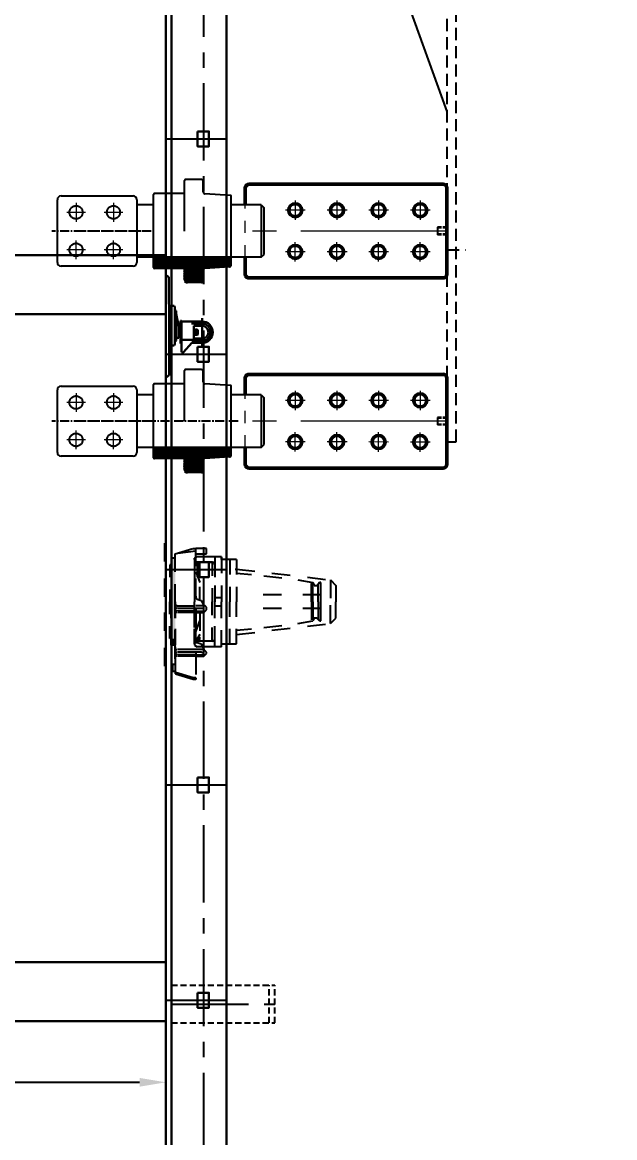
# Model space of a CAD drawing. Header units: millimetres. Extents: x 110847 to 209798, y -190593 to -156788.
# Drawn here: x 203647 to 204280, y -185656 to -184464 of the extents above; entities that cross this region are included whole.
import ezdxf

# ---------------------------------------------------------------- set-up
doc = ezdxf.new("R2010")
doc.units = ezdxf.units.MM
doc.header["$LTSCALE"] = 13
for name, pattern in [('CENTER', [50.8, 31.75, -6.35, 6.35, -6.35]), ('CENTER2', [1.125, 0.75, -0.125, 0.125, -0.125]), ('CENTERX2', [101.6, 63.5, -12.7, 12.7, -12.7]), ('DASHED', [0.75, 0.5, -0.25]), ('点画线', [18, 12, -2, 2, -2]), ('虚线', [2, 1, -1])]:
    doc.linetypes.add(name, pattern=pattern)
doc.layers.get('0').update_dxf_attribs({"color": 1, "linetype": 'CENTER'})
for name, color, linetype in [('1', 4, 'Continuous'), ('4虚线层', 6, 'DASHED'), ('PDF_几何图形', 7, 'Continuous'), ('中心线', 1, 'CENTER2'), ('粗实线', 4, 'Continuous')]:
    doc.layers.add(name, color=color, linetype=linetype)
for name, color, linetype, lineweight in [('1粗实线', 4, 'Continuous', 50), ('2细实线', 3, 'Continuous', 20), ('中心线层', 1, '点画线', 18), ('剖面线层', 4, 'Continuous', 18), ('标注、文本', 3, 'Continuous', 25), ('粗实线层', 7, 'Continuous', 35), ('虚线层', 6, '虚线', 18)]:
    doc.layers.add(name, color=color, linetype=linetype, lineweight=lineweight)
doc.styles.get("Standard").update_dxf_attribs({"font": 'gbenor.shx', "bigfont": 'gbcbig.shx'})
doc.dimstyles.new('英寸 1-10', dxfattribs={"dimscale": 14, "dimtxt": 3.5, "dimasz": 2, "dimexe": 1.5, "dimexo": 0.5, "dimgap": 0.5, "dimtad": 1, "dimtoh": 1, "dimdec": 1, "dimdsep": 46, "dimtxsty": 'Standard', "dimcen": 2.5, "dimclrd": 3, "dimclre": 3, "dimclrt": 3, "dimadec": 0, "dimazin": 2, "dimtfac": 1, "dimtdec": 1, "dimtmove": 0, "dimatfit": 2, "dimfxl": 1, "dimarcsym": 0})

# ---------------------------------------------------------------- blocks, each defined once
blk = doc.blocks.new('A$C65257453')
at = {"layer": '粗实线', "lineweight": 30}
for p, q in [((0, 47.5), (0, 107.4)), ((3.4, 106.5), (3.5, 47.5)), ((3.8, 75.9), (3.4, 75.9)), ((3.8, 75.9), (3.4, 75.9)), ((3.8, 75.9), (4.1, 75.9)), ((4.1, 75.9), (4.1, 10.6)), ((4.1, 74.2), (4.9, 75.6)), ((4.9, 75.6), (9, 75.6)), ((9.8, 74.2), (9, 75.6)), ((9.8, 74.2), (9.8, 47.5)), ((10.3, 70.8), (9.8, 70.8)), ((10.7, 70.3), (9.8, 70.3)), ((10.9, 67.6), (9.8, 67.6)), ((10.3, 70.8), (10.9, 70.2)), ((10.7, 67.6), (10.9, 67.8)), ((10.9, 70.2), (10.9, 47.5)), ((10.9, 67.6), (10.9, 67.2)), ((14.1, 53.4), (10.9, 67.2)), ((15.8, 47.5), (15.8, 59.6)), ((16.9, 59.6), (15.8, 59.6)), ((16.9, 47.5), (16.9, 59.6)), ((38.7, 62.4), (38.7, 32.6)), ((14.1, 47.5), (14.1, 53.4)), ((15.8, 52.1), (14.1, 52.1)), ((38.7, 59), (16.9, 59)), ((38.7, 56.7), (27.5, 56.7)), ((38.7, 54.4), (30.1, 54.4)), ((30.1, 45.8), (30.1, 54.4)), ((31, 51), (30.1, 51)), ((31, 45.8), (31, 51)), ((31.9, 50.2), (31, 50.2)), ((33.6, 50.4), (31.9, 50.4)), ((31.9, 44.7), (31.9, 50.4)), ((34.2, 45.2), (34.2, 49.8)), ((38.7, 59), (38.7, 54.4)), ((38.7, 59), (38.7, 54.4)), ((0, 47.5), (0, 0.2)), ((3.5, 47.5), (3.5, 1.2)), ((3.5, 38.1), (3.5, 36.4)), ((3.8, 32.9), (3.8, 38.1)), ((3.8, 38.1), (3.8, 10.6)), ((4.1, 38.1), (4.1, 34.6)), ((4.1, 34.6), (4.1, 38.1)), ((4.1, 32.9), (4.1, 38.1)), ((9.8, 47.5), (9.8, 34.6)), ((10.8, 38.5), (9.8, 38.5)), ((9.8, 38.1), (10.3, 38.1)), ((10.9, 38.7), (10.3, 38.1)), ((10.9, 47.5), (10.9, 38.7)), ((11, 41.7), (11, 41.2)), ((14.1, 41.7), (11, 41.7)), ((14.1, 41.7), (14.1, 47.5)), ((15.8, 43), (14.1, 43)), ((15.8, 35.5), (15.8, 47.5)), ((16.9, 27), (16.9, 47.5)), ((29, 39.5), (16.9, 39.5)), ((18.9, 26.3), (27.8, 36.1)), ((38.7, 36.1), (27.8, 36.1)), ((38.7, 38.4), (27.9, 38.4)), ((30.1, 40.7), (30.1, 45.8)), ((31, 44.1), (30.1, 44.1)), ((38.7, 40.7), (30.1, 40.7)), ((31, 44.1), (31, 45.8)), ((31.9, 44.9), (31, 44.9)), ((33.6, 44.7), (31.9, 44.7)), ((4.1, 34.6), (4.9, 33.2)), ((4.9, 33.2), (9, 33.2)), ((9.8, 34.6), (9, 33.2)), ((16.9, 35.5), (15.8, 35.5)), ((3.8, 10.6), (4.1, 10.6))]:
    blk.add_line(p, q, dxfattribs=at)
for centre, radius, start, end in [((33.6, 49.8), 0.573, 0, 90), ((38.7, 47.5), 11.5, 270, 90), ((38.7, 47.5), 9.17, 270, 90), ((38.7, 47.5), 6.88, 270, 90), ((29, 40.7), 1.15, 270, 0), ((33.6, 45.2), 0.573, 270, 0), ((18.1, 27), 1.15, 180, 317.8624)]:
    blk.add_arc(centre, radius, start, end, dxfattribs=at)
for points in [[(3.4, 106.5), (3.2, 106.5), (2.6, 106.6), (1.7, 107.7), (0.7, 107.7), (0, 107.4)], [(3.5, 1.2), (3.2, 1.2), (2.6, 1), (1.7, -0.1), (0.8, -0.1), (0, 0.2)]]:
    blk.add_open_spline(points, degree=3, knots=[2.873865, 2.873865, 2.873865, 2.873865, 4.403156, 5.995426, 9.809488, 9.809488, 9.809488, 9.809488], dxfattribs=at)
blk = doc.blocks.new('A$C732158F3')
at = {"layer": '4虚线层', "ltscale": 3}
h = blk.add_hatch(color=256, dxfattribs=at)
h.dxf.hatch_style = 2
h.paths.add_polyline_path([(7.3, 129.5), (7.3, 82.9), (11.6, 82.9)])
h = blk.add_hatch(color=256, dxfattribs=at)
h.dxf.hatch_style = 2
h.paths.add_polyline_path([(7.3, 129.5), (11.6, 129.5), (11.6, 82.9)])
h = blk.add_hatch(color=256, dxfattribs=at)
h.dxf.hatch_style = 2
h.paths.add_polyline_path([(7.3, 82.9), (7.3, 43.6), (11.6, 43.6)])
h = blk.add_hatch(color=256, dxfattribs=at)
h.dxf.hatch_style = 2
h.paths.add_polyline_path([(7.3, 82.9), (11.6, 82.9), (11.6, 43.6)])
h = blk.add_hatch(color=256, dxfattribs=at)
h.dxf.hatch_style = 2
h.paths.add_polyline_path([(7.3, 43.6), (7.3, 36.4), (11.6, 36.4)])
h = blk.add_hatch(color=256, dxfattribs=at)
h.dxf.hatch_style = 2
h.paths.add_polyline_path([(7.3, 43.6), (11.6, 43.6), (11.6, 36.4)])
for points in [[(11.6, 133.9), (30.6, 139.7), (33.5, 139.7)], [(11.6, 114.9), (11.6, 133.9)], [(33.5, 133.9), (45.1, 133.9), (45.1, 139.7), (33.5, 139.7)], [(33.5, 120.8), (33.5, 139.7)], [(5.8, 122.2), (5.8, 109.1)], [(7.3, 129.5), (7.3, 112)], [(7.3, 109.1), (7.3, 122.2)], [(61.1, 130.9), (53.8, 130.9), (34.9, 130.9), (32, 129.5), (32, 128), (32, 125.1), (34.9, 125.1)], [(53.8, 122.2), (53.8, 123.7), (50.9, 125.1), (33.5, 125.1)], [(53.8, 122.2), (53.8, 123.7), (50.9, 125.1), (33.5, 125.1)], [(37.8, 110.6), (37.8, 125.1)], [(50.9, 125.1), (50.9, 110.6)], [(50.9, 125.1), (50.9, 110.6)], [(53.8, 122.2), (53.8, 109.1)], [(53.8, 122.2), (53.8, 109.1)], [(77.1, 128), (61.1, 128), (61.1, 130.9)], [(61.1, 130.9), (61.1, 113.5)], [(77.1, 128), (77.1, 112)], [(33.5, 88.8), (33.5, 107.7)], [(75.7, 117.8), (77.1, 117.8)], [(152.8, 109.1), (177.5, 106.2)], [(5.8, 96), (5.8, 82.9)], [(7.3, 100.4), (7.3, 82.9)], [(32, 98.9), (32, 82.9)], [(37.8, 84.4), (37.8, 98.9)], [(50.9, 97.5), (50.9, 82.9)], [(50.9, 97.5), (50.9, 82.9)], [(53.8, 100.4), (53.8, 82.9)], [(53.8, 96), (53.8, 82.9)], [(53.8, 96), (53.8, 82.9)], [(61.1, 100.4), (61.1, 82.9)], [(69.8, 98.9), (69.8, 82.9)], [(77.1, 98.9), (77.1, 82.9)], [(142.6, 106.2), (158.6, 103.3)], [(158.6, 103.3), (160, 100.4), (161.5, 100.4), (163, 100.4), (164.4, 101.8)], [(165.9, 103.3), (164.4, 101.8)], [(167.3, 101.8), (167.3, 103.3), (165.9, 103.3)], [(177.5, 106.2), (183.3, 100.4), (183.3, 82.9)], [(33.5, 88.8), (33.5, 87.3), (34.9, 85.8)], [(34.9, 85.8), (39.3, 84.4), (42.2, 78.6)], [(125.1, 90.2), (97.5, 90.2)], [(167.3, 90.2), (138.2, 90.2)], [(5.8, 69.8), (5.8, 82.9)], [(7.3, 65.5), (7.3, 82.9)], [(11.6, 65.5), (11.6, 82.9)], [(11.6, 81.5), (11.6, 80), (13.1, 78.6), (33.5, 78.6)], [(11.6, 78.6), (11.6, 77.1), (13.1, 75.7)], [(11.6, 75.7), (11.6, 74.2), (13.1, 72.7)], [(32, 66.9), (32, 82.9)], [(42.2, 72.7), (42.2, 74.2), (42.2, 75.7), (39.3, 75.7), (33.5, 75.7)], [(33.5, 75.7), (33.5, 72.7)], [(45.1, 77.1), (43.6, 78.6), (42.2, 78.6)], [(42.2, 71.3), (43.6, 72.7), (45.1, 74.2)], [(50.9, 68.4), (50.9, 82.9)], [(53.8, 65.5), (53.8, 82.9)], [(53.8, 69.8), (53.8, 82.9)], [(61.1, 65.5), (61.1, 82.9)], [(69.8, 66.9), (69.8, 82.9)], [(77.1, 66.9), (77.1, 82.9)], [(125.1, 75.7), (97.5, 75.7)], [(167.3, 75.7), (138.2, 75.7)], [(165.9, 62.6), (167.3, 62.6), (167.3, 64), (167.3, 82.9)], [(177.5, 59.7), (183.3, 65.5), (183.3, 82.9)], [(13.1, 71.3), (11.6, 71.3), (11.6, 69.8)], [(37.8, 71.3), (37.8, 40.7), (33.5, 40.7), (36.4, 40.7)], [(50.9, 40.7), (33.5, 40.7), (33.5, 71.3)], [(142.6, 59.7), (158.6, 62.6)], [(152.8, 56.7), (177.5, 59.7)], [(164.4, 64), (163, 65.5), (161.5, 65.5), (160, 65.5), (158.6, 62.6)], [(165.9, 62.6), (164.4, 64)], [(165.9, 62.6), (165.9, 64)], [(7.3, 56.7), (7.3, 43.6)], [(7.3, 36.4), (7.3, 53.8)], [(11.6, 53.8), (11.6, 36.4)], [(50.9, 40.7), (50.9, 55.3)], [(53.8, 43.6), (53.8, 56.7)], [(61.1, 34.9), (61.1, 52.4)], [(69.8, 37.8), (69.8, 53.8)], [(77.1, 37.8), (77.1, 53.8)], [(53.8, 40.7), (34.9, 40.7), (32, 40.7), (32, 37.8)], [(32, 37.8), (32, 36.4), (34.9, 34.9)], [(33.5, 40.7), (33.5, 39.3), (34.9, 39.3)], [(34.9, 39.3), (39.3, 37.8), (42.2, 32)], [(50.9, 40.7), (53.8, 42.2), (53.8, 43.6)], [(11.6, 21.8), (11.6, 32)], [(11.6, 32), (11.6, 29.1), (13.1, 29.1)], [(11.6, 29.1), (11.6, 27.6), (13.1, 26.2)], [(13.1, 24.7), (11.6, 24.7), (11.6, 21.8), (11.6, 5.8)], [(42.2, 26.2), (42.2, 27.6), (39.3, 29.1), (33.5, 29.1)], [(61.1, 34.9), (53.8, 34.9), (34.9, 34.9)], [(45.1, 29.1), (43.6, 30.6), (42.2, 32)], [(42.2, 24.7), (43.6, 26.2), (45.1, 27.6)], [(11.6, 16), (8.7, 16), (8.7, 8.7), (11.6, 8.7)], [(33.5, 1.5), (30.6, 1.5), (11.6, 7.3)], [(33.5, 1.5), (33.5, 0), (30.6, 0), (11.6, 5.8)]]:
    blk.add_lwpolyline(points, dxfattribs=at)
blk.add_lwpolyline([(11.6, 34.9), (11.6, 32)], close=True, dxfattribs=at)
for points in [[(0, 145.5), (0, 145.5), (0, 120.8), (0, 120.8)], [(7.3, 145.5), (7.3, 145.5), (7.3, 120.8), (7.3, 120.8)], [(33.5, 136.8), (33.5, 136.8), (11.6, 133.9), (11.6, 133.9)], [(7.3, 122.2), (7.3, 122.2), (5.8, 122.2), (5.8, 122.2)], [(11.6, 129.5), (11.6, 129.5), (7.3, 129.5), (7.3, 129.5)], [(32, 128), (32, 128), (32, 129.5), (32, 129.5)], [(32, 128), (32, 128), (32, 112), (32, 112)], [(37.8, 117.8), (37.8, 117.8), (33.5, 125.1), (33.5, 125.1)], [(34.9, 125.1), (34.9, 125.1), (53.8, 125.1), (53.8, 125.1)], [(37.8, 120.8), (37.8, 120.8), (36.4, 125.1), (36.4, 125.1)], [(53.8, 130.9), (53.8, 130.9), (53.8, 113.5), (53.8, 113.5)], [(69.8, 128), (69.8, 128), (69.8, 112), (69.8, 112)], [(0, 107.7), (0, 107.7), (0, 82.9), (0, 82.9)], [(7.3, 107.7), (7.3, 107.7), (7.3, 82.9), (7.3, 82.9)], [(32, 112), (32, 112), (32, 82.9), (32, 82.9)], [(33.5, 114.9), (33.5, 114.9), (37.8, 103.3), (37.8, 103.3)], [(77.1, 117.8), (77.1, 117.8), (103.3, 114.9), (103.3, 114.9)], [(77.1, 113.5), (77.1, 113.5), (93.1, 112), (93.1, 112)], [(106.2, 110.6), (106.2, 110.6), (130.9, 107.7), (130.9, 107.7)], [(114.9, 113.5), (114.9, 113.5), (139.7, 110.6), (139.7, 110.6)], [(7.3, 82.9), (7.3, 82.9), (7.3, 96), (7.3, 96)], [(11.6, 82.9), (11.6, 82.9), (11.6, 101.8), (11.6, 101.8)], [(157.1, 82.9), (157.1, 82.9), (157.1, 104.8), (157.1, 104.8)], [(158.6, 82.9), (158.6, 82.9), (158.6, 103.3), (158.6, 103.3)], [(164.4, 82.9), (164.4, 82.9), (164.4, 101.8), (164.4, 101.8)], [(167.3, 82.9), (167.3, 82.9), (167.3, 101.8), (167.3, 101.8)], [(177.5, 106.2), (177.5, 106.2), (177.5, 82.9), (177.5, 82.9)], [(53.8, 87.3), (53.8, 87.3), (61.1, 87.3), (61.1, 87.3)], [(7.3, 82.9), (7.3, 82.9), (7.3, 69.8), (7.3, 69.8)], [(11.6, 82.9), (11.6, 82.9), (11.6, 65.5), (11.6, 65.5)], [(33.5, 75.7), (33.5, 75.7), (13.1, 75.7), (13.1, 75.7)], [(33.5, 72.7), (33.5, 72.7), (13.1, 72.7), (13.1, 72.7)], [(32, 55.3), (32, 55.3), (32, 82.9), (32, 82.9)], [(42.2, 78.6), (42.2, 78.6), (33.5, 78.6), (33.5, 78.6)], [(33.5, 75.7), (33.5, 75.7), (33.5, 72.7), (33.5, 72.7)], [(33.5, 72.7), (33.5, 72.7), (42.2, 72.7), (42.2, 72.7)], [(45.1, 74.2), (45.1, 74.2), (45.1, 77.1), (45.1, 77.1)], [(53.8, 78.6), (53.8, 78.6), (61.1, 78.6), (61.1, 78.6)], [(157.1, 82.9), (157.1, 82.9), (157.1, 62.6), (157.1, 62.6)], [(158.6, 82.9), (158.6, 82.9), (158.6, 62.6), (158.6, 62.6)], [(164.4, 82.9), (164.4, 82.9), (164.4, 64), (164.4, 64)], [(177.5, 59.7), (177.5, 59.7), (177.5, 82.9), (177.5, 82.9)], [(0, 71.3), (0, 71.3), (0, 46.6), (0, 46.6)], [(7.3, 71.3), (7.3, 71.3), (7.3, 46.6), (7.3, 46.6)], [(33.5, 71.3), (33.5, 71.3), (13.1, 71.3), (13.1, 71.3)], [(33.5, 71.3), (33.5, 71.3), (42.2, 71.3), (42.2, 71.3)], [(33.5, 71.3), (33.5, 71.3), (33.5, 40.7), (33.5, 40.7)], [(33.5, 50.9), (33.5, 50.9), (37.8, 62.6), (37.8, 62.6)], [(5.8, 43.6), (5.8, 43.6), (5.8, 56.7), (5.8, 56.7)], [(11.6, 34.9), (11.6, 34.9), (11.6, 52.4), (11.6, 52.4)], [(32, 37.8), (32, 37.8), (32, 53.8), (32, 53.8)], [(37.8, 48), (37.8, 48), (33.5, 40.7), (33.5, 40.7)], [(37.8, 56.7), (37.8, 56.7), (37.8, 58.2), (37.8, 58.2)], [(53.8, 34.9), (53.8, 34.9), (53.8, 52.4), (53.8, 52.4)], [(77.1, 52.4), (77.1, 52.4), (93.1, 53.8), (93.1, 53.8)], [(77.1, 48), (77.1, 48), (103.3, 50.9), (103.3, 50.9)], [(106.2, 55.3), (106.2, 55.3), (130.9, 58.2), (130.9, 58.2)], [(114.9, 52.4), (114.9, 52.4), (139.7, 55.3), (139.7, 55.3)], [(7.3, 43.6), (7.3, 43.6), (5.8, 43.6), (5.8, 43.6)], [(11.6, 36.4), (11.6, 36.4), (7.3, 36.4), (7.3, 36.4)], [(37.8, 45.1), (37.8, 45.1), (36.4, 40.7), (36.4, 40.7)], [(61.1, 37.8), (61.1, 37.8), (77.1, 37.8), (77.1, 37.8)], [(0, 33.5), (0, 33.5), (0, 8.7), (0, 8.7)], [(7.3, 33.5), (7.3, 33.5), (7.3, 8.7), (7.3, 8.7)], [(11.6, 32), (11.6, 32), (13.1, 32), (13.1, 32)], [(33.5, 32), (33.5, 32), (13.1, 32), (13.1, 32)], [(33.5, 29.1), (33.5, 29.1), (13.1, 29.1), (13.1, 29.1)], [(33.5, 26.2), (33.5, 26.2), (13.1, 26.2), (13.1, 26.2)], [(33.5, 24.7), (33.5, 24.7), (13.1, 24.7), (13.1, 24.7)], [(42.2, 32), (42.2, 32), (33.5, 32), (33.5, 32)], [(33.5, 29.1), (33.5, 29.1), (33.5, 26.2), (33.5, 26.2)], [(33.5, 26.2), (33.5, 26.2), (42.2, 26.2), (42.2, 26.2)], [(33.5, 24.7), (33.5, 24.7), (42.2, 24.7), (42.2, 24.7)], [(33.5, 24.7), (33.5, 24.7), (33.5, 0), (33.5, 0)], [(45.1, 27.6), (45.1, 27.6), (45.1, 29.1), (45.1, 29.1)]]:
    blk.add_open_spline(points, degree=3, dxfattribs=at)
blk = doc.blocks.new('*U95')
at = {"layer": '1', "color": 1, "linetype": 'CENTERX2', "lineweight": -3, "ltscale": 0.1}
blk.add_line((-32.5, 0), (32.5, 0), dxfattribs=at)
at = {"layer": '粗实线', "lineweight": 30}
blk.add_lwpolyline([(1.5, 8), (13.5, 8), (13.5, -8), (1.5, -8)], close=True, dxfattribs=at)
blk = doc.blocks.new('*D101')
at = {"layer": '2细实线', "color": 3, "linetype": 'ByBlock', "lineweight": -2}
for p, q in [((204382.5, -184027.8), (204602.3, -184027.8)), ((204581.3, -184069.8), (204581.3, -185990.8)), ((203007.5, -184189.8), (203189.8, -184189.8)), ((203168.8, -184217.8), (203168.8, -185896.8)), ((203007.5, -185924.8), (203189.8, -185924.8)), ((204382.5, -186032.8), (204602.3, -186032.8))]:
    blk.add_line(p, q, dxfattribs=at)
at = {"layer": '2细实线', "color": 3, "linetype": 'ByBlock'}
for points in [[(204574.3, -184069.8), (204588.3, -184069.8), (204581.3, -184027.8)], [(203164.1, -184217.8), (203173.4, -184217.8), (203168.8, -184189.8)], [(203164.1, -185896.8), (203173.4, -185896.8), (203168.8, -185924.8)], [(204574.3, -185990.8), (204588.3, -185990.8), (204581.3, -186032.8)]]:
    blk.add_solid(points, dxfattribs=at)
at = {"layer": 'Defpoints', "color": 0, "linetype": 'ByBlock'}
for p in [(204375.5, -184027.8), (203000.5, -184189.8), (203000.5, -185924.8), (203168.8, -185924.8), (204375.5, -186032.8), (204581.3, -186032.8)]:
    blk.add_point(p, dxfattribs=at)
at = {"layer": '2细实线', "color": 3, "linetype": 'ByBlock', "attachment_point": 5, "rotation": 90}
for s, insert, char_height in [('1735 [68.3]', (203136.2, -185057.3), 49), ('2005 [78.9]', (204536.1, -185152.3), 73.5)]:
    blk.add_mtext(s, dxfattribs=dict(at, insert=insert, char_height=char_height))
blk = doc.blocks.new('*D98')
at = {"layer": '2细实线', "color": 3, "linetype": 'ByBlock', "lineweight": -2}
for p, q in [((200625.5, -185089.8), (200625.5, -185283.8)), ((200695.8, -185191.2), (200695.8, -185283.8)), ((200653.5, -185262.8), (200667.8, -185262.8)), ((200695.8, -185262.8), (200952.2, -185262.8)), ((202940.5, -185917.8), (202940.5, -185843.6)), ((203800.5, -185917.8), (203800.5, -185843.6)), ((202968.5, -185864.6), (203772.5, -185864.6))]:
    blk.add_line(p, q, dxfattribs=at)
at = {"layer": '2细实线', "color": 3, "linetype": 'ByBlock'}
for points in [[(200653.5, -185258.1), (200653.5, -185267.4), (200625.5, -185262.8)], [(200667.8, -185258.1), (200667.8, -185267.4), (200695.8, -185262.8)], [(202968.5, -185859.9), (202968.5, -185869.3), (202940.5, -185864.6)], [(203772.5, -185859.9), (203772.5, -185869.3), (203800.5, -185864.6)]]:
    blk.add_solid(points, dxfattribs=at)
at = {"layer": 'Defpoints', "color": 0, "linetype": 'ByBlock'}
for p in [(200625.5, -185082.8), (200695.8, -185184.2), (200695.8, -185262.8), (203800.5, -185864.6), (202940.5, -185924.8), (203800.5, -185924.8)]:
    blk.add_point(p, dxfattribs=at)
at = {"layer": '2细实线', "color": 3, "linetype": 'ByBlock', "char_height": 49, "attachment_point": 5}
for s, insert in [('70.4 [2.8]', (200838, -185230.3)), ('860 [33.9]', (203370.5, -185832.1))]:
    blk.add_mtext(s, dxfattribs=dict(at, insert=insert))
blk = doc.blocks.new('*D99')
at = {"layer": '2细实线', "color": 3, "linetype": 'ByBlock', "lineweight": -2}
for p, q in [((200385.5, -185089.8), (200385.5, -185283.8)), ((200625.5, -185192), (200625.5, -185283.8)), ((200413.5, -185262.8), (200597.5, -185262.8)), ((202940.5, -185538.2), (202940.5, -185617.4)), ((203800.5, -185538.2), (203800.5, -185617.4)), ((202968.5, -185596.4), (203772.5, -185596.4))]:
    blk.add_line(p, q, dxfattribs=at)
at = {"layer": '2细实线', "color": 3, "linetype": 'ByBlock'}
for points in [[(200413.5, -185258.1), (200413.5, -185267.4), (200385.5, -185262.8)], [(200597.5, -185258.1), (200597.5, -185267.4), (200625.5, -185262.8)], [(202968.5, -185591.7), (202968.5, -185601), (202940.5, -185596.4)], [(203772.5, -185591.7), (203772.5, -185601), (203800.5, -185596.4)]]:
    blk.add_solid(points, dxfattribs=at)
at = {"layer": 'Defpoints', "color": 0, "linetype": 'ByBlock'}
for p in [(200385.5, -185082.8), (200625.5, -185185), (200625.5, -185262.8), (202940.5, -185531.2), (203800.5, -185531.2), (203800.5, -185596.4)]:
    blk.add_point(p, dxfattribs=at)
at = {"layer": '2细实线', "color": 3, "linetype": 'ByBlock', "char_height": 49, "attachment_point": 5}
for s, insert in [('240 [9.4]', (200505.5, -185230.3)), ('860 [33.9]', (203370.5, -185563.8))]:
    blk.add_mtext(s, dxfattribs=dict(at, insert=insert))
blk = doc.blocks.new('*D112')
at = {"layer": '1', "color": 3, "lineweight": -2}
for p, q in [((204908.1, -184425.6), (204974, -184425.6)), ((204951.5, -184788.1), (204951.5, -184463.1)), ((204835.9, -184825.6), (204974, -184825.6))]:
    blk.add_line(p, q, dxfattribs=at)
at = {"layer": '1', "color": 3}
for points in [[(204945.3, -184463.1), (204957.8, -184463.1), (204951.5, -184425.6)], [(204945.3, -184788.1), (204957.8, -184788.1), (204951.5, -184825.6)]]:
    blk.add_solid(points, dxfattribs=at)
at = {"layer": '2细实线', "color": 3, "linetype": 'ByBlock', "lineweight": -2}
for p, q in [((200265.5, -185030.3), (200265.5, -184954.6)), ((200385.5, -185056.2), (200385.5, -184954.6)), ((200293.5, -184975.6), (200357.5, -184975.6))]:
    blk.add_line(p, q, dxfattribs=at)
at = {"layer": '2细实线', "color": 3, "linetype": 'ByBlock'}
for points in [[(200293.5, -184970.9), (200293.5, -184980.3), (200265.5, -184975.6)], [(200357.5, -184970.9), (200357.5, -184980.3), (200385.5, -184975.6)]]:
    blk.add_solid(points, dxfattribs=at)
at = {"layer": 'Defpoints', "color": 0}
for p in [(204908.1, -184425.6), (204951.5, -184425.6), (204835.9, -184825.6)]:
    blk.add_point(p, dxfattribs=at)
at = {"layer": 'Defpoints', "color": 0, "linetype": 'ByBlock'}
for p in [(200385.5, -184975.6), (200265.5, -185037.3), (200385.5, -185063.2)]:
    blk.add_point(p, dxfattribs=at)
at = {"layer": '1', "color": 2, "insert": (204917.8, -184625.6), "char_height": 52.5, "attachment_point": 5, "rotation": 90}
blk.add_mtext('400', dxfattribs=at)
at = {"layer": '2细实线', "color": 3, "linetype": 'ByBlock', "insert": (200325.5, -184943.1), "char_height": 49, "attachment_point": 5}
blk.add_mtext('120 [4.7]', dxfattribs=at)
blk = doc.blocks.new('*D113')
at = {"layer": '1', "color": 3, "lineweight": -2}
for p, q in [((204111, -184207.2), (205105.8, -184207.2)), ((205083.3, -184993.1), (205083.3, -184244.7)), ((204845.9, -185030.6), (205105.8, -185030.6))]:
    blk.add_line(p, q, dxfattribs=at)
at = {"layer": '1', "color": 3}
for points in [[(205077, -184244.7), (205089.5, -184244.7), (205083.3, -184207.2)], [(205077, -184993.1), (205089.5, -184993.1), (205083.3, -185030.6)]]:
    blk.add_solid(points, dxfattribs=at)
at = {"layer": '2细实线', "color": 3, "linetype": 'ByBlock', "lineweight": -2}
for p, q in [((200025.5, -185030.3), (200025.5, -184954.6)), ((200145.5, -185059.8), (200145.5, -184954.6)), ((200117.5, -184975.6), (200053.5, -184975.6))]:
    blk.add_line(p, q, dxfattribs=at)
at = {"layer": '2细实线', "color": 3, "linetype": 'ByBlock'}
for points in [[(200053.5, -184970.9), (200053.5, -184980.3), (200025.5, -184975.6)], [(200117.5, -184970.9), (200117.5, -184980.3), (200145.5, -184975.6)]]:
    blk.add_solid(points, dxfattribs=at)
at = {"layer": 'Defpoints', "color": 0}
for p in [(204111, -184207.2), (205083.3, -184207.2), (204845.9, -185030.6)]:
    blk.add_point(p, dxfattribs=at)
at = {"layer": 'Defpoints', "color": 0, "linetype": 'ByBlock'}
for p in [(200025.5, -184975.6), (200025.5, -185037.3), (200145.5, -185066.8)]:
    blk.add_point(p, dxfattribs=at)
at = {"layer": '1', "color": 2, "insert": (205046.3, -184618.9), "char_height": 52.5, "attachment_point": 5, "rotation": 90}
blk.add_mtext('823,36', dxfattribs=at)
at = {"layer": '2细实线', "color": 3, "linetype": 'ByBlock', "insert": (200085.5, -184943.1), "char_height": 49, "attachment_point": 5}
blk.add_mtext('120 [4.7]', dxfattribs=at)
blk = doc.blocks.new('A$C58981FD2')
at = {"layer": '1', "color": 1, "linetype": 'CENTERX2', "lineweight": -3, "ltscale": 0.1}
blk.add_line((0, 20), (110.5, 20), dxfattribs=at)
at = {"layer": '4虚线层'}
for p, q in [((0, 40), (110.5, 40)), ((104.5, 0), (104.5, 40)), ((110.5, 0), (110.5, 40)), ((0, 0), (110.5, 0))]:
    blk.add_line(p, q, dxfattribs=at)

msp = doc.modelspace()

# ---------------------------------------------------------------- hatches: boundary and pattern name
at = {"layer": '剖面线层'}
h = msp.add_hatch(dxfattribs=at)
h.set_pattern_fill('无图案', color=256, angle=-90, style=0, pattern_type=0)
h.set_pattern_definition([(315, (203791.9038, -184932.0126), (0.7071068, 0.7071068), [])])
edge = h.paths.add_edge_path(flags=0)
edge.add_line((203787.464, -184715.302), (203811.482, -184715.302))
edge.add_line((203811.482, -184715.302), (203870.464, -184715.302))
edge.add_line((203870.464, -184715.302), (203870.464, -184723.431))
edge.add_arc((203868.464, -184723.431), 2, -86.185925, 0, ccw=False)
edge.add_line((203868.597, -184725.427), (203841.398, -184727.24))
edge.add_arc((203841.464, -184728.238), 1, 93.814075, 180)
edge.add_line((203840.464, -184728.238), (203840.464, -184741.302))
edge.add_arc((203839.464, -184741.302), 1, -90, 0, ccw=False)
edge.add_line((203839.464, -184742.302), (203821.464, -184742.302))
edge.add_arc((203821.464, -184741.302), 1, 180, 270, ccw=False)
edge.add_line((203820.464, -184741.302), (203820.464, -184737.546))
edge.add_line((203820.464, -184737.546), (203819.282, -184736.934))
edge.add_line((203819.282, -184736.934), (203820.464, -184736.132))
edge.add_line((203820.464, -184736.132), (203820.464, -184734.772))
edge.add_line((203820.464, -184734.772), (203819.282, -184734.12))
edge.add_line((203819.282, -184734.12), (203820.464, -184733.42))
edge.add_line((203820.464, -184733.42), (203820.464, -184732.267))
edge.add_line((203820.464, -184732.267), (203819.189, -184731.447))
edge.add_line((203819.189, -184731.447), (203820.464, -184730.598))
edge.add_line((203820.464, -184730.598), (203820.464, -184728.73))
edge.add_line((203820.464, -184728.73), (203820.464, -184728.302))
edge.add_arc((203819.464, -184728.302), 1, 0.000001, 90.000006)
edge.add_line((203819.464, -184727.302), (203788.464, -184727.302))
edge.add_arc((203788.464, -184726.302), 1, 180, 270, ccw=False)
edge.add_line((203787.464, -184726.302), (203787.464, -184715.302))
h = msp.add_hatch(dxfattribs=at)
h.set_pattern_fill('无图案', color=256, angle=-90, style=0, pattern_type=0)
h.set_pattern_definition([(315, (203791.9038, -185135.0126), (0.7071068, 0.7071068), [])])
edge = h.paths.add_edge_path(flags=0)
edge.add_line((203787.464, -184918.302), (203811.482, -184918.302))
edge.add_line((203811.482, -184918.302), (203870.464, -184918.302))
edge.add_line((203870.464, -184918.302), (203870.464, -184926.431))
edge.add_arc((203868.464, -184926.431), 2, -86.185925, 0, ccw=False)
edge.add_line((203868.597, -184928.427), (203841.398, -184930.24))
edge.add_arc((203841.464, -184931.238), 1, 93.814075, 180)
edge.add_line((203840.464, -184931.238), (203840.464, -184944.302))
edge.add_arc((203839.464, -184944.302), 1, -90, 0, ccw=False)
edge.add_line((203839.464, -184945.302), (203821.464, -184945.302))
edge.add_arc((203821.464, -184944.302), 1, 180, 270, ccw=False)
edge.add_line((203820.464, -184944.302), (203820.464, -184940.546))
edge.add_line((203820.464, -184940.546), (203819.282, -184939.934))
edge.add_line((203819.282, -184939.934), (203820.464, -184939.132))
edge.add_line((203820.464, -184939.132), (203820.464, -184937.772))
edge.add_line((203820.464, -184937.772), (203819.282, -184937.12))
edge.add_line((203819.282, -184937.12), (203820.464, -184936.42))
edge.add_line((203820.464, -184936.42), (203820.464, -184935.267))
edge.add_line((203820.464, -184935.267), (203819.189, -184934.447))
edge.add_line((203819.189, -184934.447), (203820.464, -184933.598))
edge.add_line((203820.464, -184933.598), (203820.464, -184931.73))
edge.add_line((203820.464, -184931.73), (203820.464, -184931.302))
edge.add_arc((203819.464, -184931.302), 1, 0.000001, 90.000006)
edge.add_line((203819.464, -184930.302), (203788.464, -184930.302))
edge.add_arc((203788.464, -184929.302), 1, 180, 270, ccw=False)
edge.add_line((203787.464, -184929.302), (203787.464, -184918.302))

# ---------------------------------------------------------------- linework, layer by layer
for p, q in [((203820.478, -184730.589), (203819.189, -184731.447)), ((203819.189, -184731.447), (203820.502, -184732.291)), ((203820.464, -184733.42), (203819.282, -184734.12)), ((203819.282, -184734.12), (203820.464, -184734.772)), ((203820.464, -184736.132), (203819.282, -184736.934)), ((203819.282, -184736.934), (203820.464, -184737.546)), ((203820.478, -184933.589), (203819.189, -184934.447)), ((203819.189, -184934.447), (203820.502, -184935.291)), ((203820.464, -184936.42), (203819.282, -184937.12)), ((203819.282, -184937.12), (203820.464, -184937.772)), ((203820.464, -184939.132), (203819.282, -184939.934)), ((203819.282, -184939.934), (203820.464, -184940.546))]:
    msp.add_line(p, q)
for centre in [(203704.497, -184667.302), (203744.497, -184667.302), (203704.497, -184707.302), (203744.497, -184707.302), (203704.497, -184870.302), (203744.497, -184870.302), (203704.497, -184910.302), (203744.497, -184910.302)]:
    msp.add_circle(centre, 7)
for centre, radius, start, end in [((203838.464, -184634.302), 2, 360, 89.999999), ((203842.464, -184645.431), 2, 180, 266.185925), ((203842.464, -184729.173), 2, 93.814075, 180), ((203868.464, -184723.431), 2, 273.814075, 0), ((203823.464, -184739.302), 3, 180, 270), ((203838.464, -184740.302), 2, 270, 0), ((203838.464, -184837.302), 2, 360, 89.999999), ((203842.464, -184848.431), 2, 180, 266.185925), ((203842.464, -184932.173), 2, 93.814075, 180), ((203868.464, -184926.431), 2, 273.814075, 0), ((203823.464, -184942.302), 3, 180, 270), ((203838.464, -184943.302), 2, 270, 0)]:
    msp.add_arc(centre, radius, start, end)
at = {"layer": '1', "color": 1, "linetype": 'CENTERX2', "lineweight": -3, "ltscale": 0.1}
for p, q in [((203841.046, -185932.802), (203841.046, -184057.807)), ((203841.046, -185932.802), (203841.046, -184057.807)), ((203800.464, -185278.807), (203865.464, -185278.807))]:
    msp.add_line(p, q, dxfattribs=at)
at = {"layer": '4虚线层', "ltscale": 2}
for p, q in [((204100.964, -184207.238), (204100.964, -184912.238)), ((204110.964, -184912.238), (204110.964, -184207.238)), ((204100.964, -184707.238), (204120.964, -184707.238)), ((204100.964, -184912.238), (204110.964, -184912.238))]:
    msp.add_line(p, q, dxfattribs=at)
at = {"layer": 'PDF_几何图形'}
for p, q in [((204095.317, -184683.246), (204091.033, -184683.246)), ((204091.033, -184683.246), (204091.033, -184686.653)), ((204095.317, -184683.83), (204091.033, -184683.83)), ((204091.033, -184687.919), (204091.033, -184691.23)), ((204095.317, -184690.743), (204091.033, -184690.743)), ((204095.317, -184691.23), (204091.033, -184691.23)), ((204100.964, -184683.246), (204096.583, -184683.246)), ((204100.964, -184683.83), (204096.583, -184683.83)), ((204100.964, -184690.743), (204096.583, -184690.743)), ((204100.964, -184691.23), (204096.583, -184691.23)), ((204100.964, -184683.246), (204100.964, -184691.23)), ((204095.317, -184886.343), (204091.033, -184886.343)), ((204091.033, -184886.343), (204091.033, -184889.751)), ((204095.317, -184886.927), (204091.033, -184886.927)), ((204091.033, -184891.016), (204091.033, -184894.327)), ((204095.317, -184893.84), (204091.033, -184893.84)), ((204095.317, -184894.327), (204091.033, -184894.327)), ((204100.964, -184886.343), (204096.583, -184886.343)), ((204100.964, -184886.927), (204096.583, -184886.927)), ((204100.964, -184893.84), (204096.583, -184893.84)), ((204100.964, -184894.327), (204096.583, -184894.327)), ((204100.964, -184886.343), (204100.964, -184894.327))]:
    msp.add_line(p, q, dxfattribs=at)
at = {"layer": '中心线'}
for p, q in [((203784.926, -184687.302), (203678.725, -184687.302)), ((203773.927, -184687.302), (203706.986, -184687.302)), ((203784.926, -184890.302), (203678.725, -184890.302)), ((203773.927, -184890.302), (203706.986, -184890.302)), ((203877.638, -184890.3), (203784.926, -184890.302))]:
    msp.add_line(p, q, dxfattribs=at)
at = {"layer": '中心线层'}
for p, q in [((203938.831, -184654.759), (203938.831, -184675.425)), ((203983.464, -184654.759), (203983.464, -184675.425)), ((204027.964, -184654.759), (204027.964, -184675.425)), ((204072.464, -184654.759), (204072.464, -184675.425)), ((203714.497, -184667.302), (203694.497, -184667.302)), ((203704.497, -184657.302), (203704.497, -184677.302)), ((203754.497, -184667.302), (203734.497, -184667.302)), ((203744.497, -184657.302), (203744.497, -184677.302)), ((203949.576, -184665.092), (203928.352, -184665.092)), ((203994.21, -184665.092), (203972.986, -184665.092)), ((204038.71, -184665.092), (204017.486, -184665.092)), ((204083.21, -184665.092), (204061.986, -184665.092)), ((204100.964, -184687.335), (203877.638, -184687.3)), ((203704.497, -184717.302), (203704.497, -184697.302)), ((203744.497, -184717.302), (203744.497, -184697.302)), ((203938.82, -184719.874), (203938.827, -184699.208)), ((203983.454, -184719.874), (203983.461, -184699.208)), ((204027.954, -184719.888), (204027.961, -184699.222)), ((204072.454, -184719.902), (204072.461, -184699.236)), ((203714.497, -184707.302), (203694.497, -184707.302)), ((203754.497, -184707.302), (203734.497, -184707.302)), ((203949.569, -184709.544), (203928.345, -184709.538)), ((203994.203, -184709.544), (203972.979, -184709.538)), ((204038.703, -184709.558), (204017.479, -184709.552)), ((204083.203, -184709.572), (204061.979, -184709.566)), ((203938.831, -184857.759), (203938.831, -184878.425)), ((203983.464, -184857.759), (203983.464, -184878.425)), ((204027.964, -184857.759), (204027.964, -184878.425)), ((204072.464, -184857.759), (204072.464, -184878.425)), ((203714.497, -184870.302), (203694.497, -184870.302)), ((203704.497, -184860.302), (203704.497, -184880.302)), ((203754.497, -184870.302), (203734.497, -184870.302)), ((203744.497, -184860.302), (203744.497, -184880.302)), ((203949.576, -184868.092), (203928.352, -184868.092)), ((203994.21, -184868.092), (203972.986, -184868.092)), ((204038.71, -184868.092), (204017.486, -184868.092)), ((204083.21, -184868.092), (204061.986, -184868.092)), ((204100.964, -184890.335), (203877.638, -184890.3)), ((203704.497, -184920.302), (203704.497, -184900.302)), ((203744.497, -184920.302), (203744.497, -184900.302)), ((203938.82, -184922.874), (203938.827, -184902.208)), ((203983.454, -184922.874), (203983.461, -184902.208)), ((204027.954, -184922.888), (204027.961, -184902.222)), ((204072.454, -184922.902), (204072.461, -184902.236)), ((203714.497, -184910.302), (203694.497, -184910.302)), ((203754.497, -184910.302), (203734.497, -184910.302)), ((203949.569, -184912.544), (203928.345, -184912.538)), ((203994.203, -184912.544), (203972.979, -184912.538)), ((204038.703, -184912.558), (204017.479, -184912.552)), ((204083.203, -184912.572), (204061.979, -184912.566))]:
    msp.add_line(p, q, dxfattribs=at)
at = {"layer": '标注、文本', "ltscale": 16.7707}
msp.add_line((203892.984, -183985.446), (204100.964, -184559.738), dxfattribs=at)
at = {"layer": '标注、文本', "color": 4, "lineweight": 30}
msp.add_line((203800.464, -184057.807), (203800.464, -185932.802), dxfattribs=at)
at = {"layer": '粗实线', "lineweight": 30}
for p, q in [((203806.464, -184057.807), (203806.464, -185932.802)), ((203865.464, -185932.802), (203865.464, -184057.807)), ((203253.892, -184713.181), (203800.464, -184713.181)), ((203254.264, -184776.181), (203800.464, -184776.181)), ((202954.464, -185468.181), (203800.464, -185468.181)), ((202954.464, -185531.181), (203800.464, -185531.181))]:
    msp.add_line(p, q, dxfattribs=at)
at = {"layer": '粗实线'}
for p, q in [((203838.464, -184632.302), (203821.464, -184632.302)), ((203820.464, -184687.301), (203820.464, -184633.302)), ((203840.464, -184645.431), (203840.464, -184634.302)), ((203684.497, -184720.802), (203684.497, -184653.802)), ((203688.497, -184649.802), (203765.497, -184649.802)), ((203769.497, -184653.802), (203769.497, -184720.802)), ((203787.464, -184726.302), (203787.464, -184648.302)), ((203820.464, -184647.302), (203788.464, -184647.302)), ((203869.531, -184649.24), (203842.331, -184647.427)), ((203870.464, -184723.431), (203870.464, -184650.238)), ((203787.464, -184659.302), (203769.497, -184659.302)), ((203902.464, -184659.302), (203870.464, -184659.302)), ((203902.464, -184659.302), (203905.464, -184662.302)), ((203902.464, -184659.302), (203902.464, -184715.302)), ((203905.464, -184712.302), (203905.464, -184662.302)), ((203787.464, -184715.302), (203769.497, -184715.302)), ((203902.464, -184715.302), (203778.464, -184715.302)), ((203902.464, -184715.302), (203905.464, -184712.302)), ((203765.497, -184724.802), (203688.497, -184724.802)), ((203819.464, -184727.302), (203788.464, -184727.302)), ((203820.464, -184728.73), (203820.464, -184728.302)), ((203868.597, -184725.427), (203842.331, -184727.178)), ((203820.464, -184730.598), (203820.464, -184728.73)), ((203820.464, -184733.42), (203820.464, -184732.267)), ((203820.464, -184736.132), (203820.464, -184734.772)), ((203820.464, -184739.302), (203820.464, -184737.546)), ((203840.464, -184740.302), (203840.464, -184729.173)), ((203838.464, -184742.302), (203823.464, -184742.302)), ((203838.464, -184835.302), (203821.464, -184835.302)), ((203820.464, -184890.301), (203820.464, -184836.302)), ((203840.464, -184848.431), (203840.464, -184837.302)), ((203684.497, -184923.802), (203684.497, -184856.802)), ((203688.497, -184852.802), (203765.497, -184852.802)), ((203769.497, -184856.802), (203769.497, -184923.802)), ((203787.464, -184929.302), (203787.464, -184851.302)), ((203820.464, -184850.302), (203788.464, -184850.302)), ((203869.531, -184852.24), (203842.331, -184850.427)), ((203870.464, -184926.431), (203870.464, -184853.238)), ((203787.464, -184862.302), (203769.497, -184862.302)), ((203902.464, -184862.302), (203870.464, -184862.302)), ((203902.464, -184862.302), (203905.464, -184865.302)), ((203902.464, -184862.302), (203902.464, -184918.302)), ((203905.464, -184915.302), (203905.464, -184865.302)), ((203787.464, -184918.302), (203769.497, -184918.302)), ((203902.464, -184918.302), (203778.464, -184918.302)), ((203902.464, -184918.302), (203905.464, -184915.302)), ((203765.497, -184927.802), (203688.497, -184927.802)), ((203819.464, -184930.302), (203788.464, -184930.302)), ((203868.597, -184928.427), (203842.331, -184930.178)), ((203820.464, -184931.73), (203820.464, -184931.302)), ((203820.464, -184933.598), (203820.464, -184931.73)), ((203820.464, -184936.42), (203820.464, -184935.267)), ((203820.464, -184939.132), (203820.464, -184937.772)), ((203820.464, -184942.302), (203820.464, -184940.546)), ((203840.464, -184943.302), (203840.464, -184932.173)), ((203838.464, -184945.302), (203823.464, -184945.302))]:
    msp.add_line(p, q, dxfattribs=at)
at = {"layer": '粗实线', "lineweight": 30}
msp.add_lwpolyline([(203834.464, -185270.807), (203846.464, -185270.807), (203846.464, -185286.807), (203834.464, -185286.807)], close=True, dxfattribs=at)
at = {"layer": '粗实线'}
for centre, radius, start, end in [((203821.464, -184633.302), 1, 90, 180), ((203688.497, -184653.802), 4, 90, 180), ((203765.497, -184653.802), 4, 0, 90), ((203788.464, -184648.302), 1, 90, 180), ((203869.464, -184650.238), 1, 0, 86.185925), ((203688.497, -184720.802), 4, 180, 270), ((203765.497, -184720.802), 4, 270, 0), ((203788.464, -184726.302), 1, 180, 270), ((203819.464, -184728.302), 1, 0.000001, 90.000006), ((203821.464, -184836.302), 1, 90, 180), ((203688.497, -184856.802), 4, 90, 180), ((203765.497, -184856.802), 4, 0, 90), ((203788.464, -184851.302), 1, 90, 180), ((203869.464, -184853.238), 1, 0, 86.185925), ((203688.497, -184923.802), 4, 180, 270), ((203765.497, -184923.802), 4, 270, 0), ((203788.464, -184929.302), 1, 180, 270), ((203819.464, -184931.302), 1, 0.000001, 90.000006)]:
    msp.add_arc(centre, radius, start, end, dxfattribs=at)
at = {"layer": '粗实线层', "lineweight": 50}
for p, q in [((203885.464, -184659.302), (203885.464, -184641.3)), ((203889.464, -184637.3), (204097.298, -184637.3)), ((204100.964, -184641.286), (204100.964, -184733.384)), ((203885.464, -184733.37), (203885.464, -184715.302)), ((203889.464, -184737.37), (204097.298, -184737.37)), ((203885.464, -184862.302), (203885.464, -184844.3)), ((203889.464, -184840.3), (204097.298, -184840.3)), ((204100.964, -184844.286), (204100.964, -184936.384)), ((203885.464, -184936.37), (203885.464, -184918.302)), ((203889.464, -184940.37), (204097.298, -184940.37))]:
    msp.add_line(p, q, dxfattribs=at)
for centre in [(203938.831, -184665.092), (203983.464, -184665.092), (204027.964, -184665.092), (204072.464, -184665.092), (203938.824, -184709.541), (203983.457, -184709.541), (204027.957, -184709.555), (204072.457, -184709.569), (203938.831, -184868.092), (203983.464, -184868.092), (204027.964, -184868.092), (204072.464, -184868.092), (203938.824, -184912.541), (203983.457, -184912.541), (204027.957, -184912.555), (204072.457, -184912.569)]:
    msp.add_circle(centre, 7, dxfattribs=at)
for centre, start, end in [((203889.464, -184641.3), 90, 180), ((204096.964, -184641.286), 0, 90), ((203889.464, -184733.37), 180, 270), ((204096.964, -184733.384), 270, 0), ((203889.464, -184844.3), 90, 180), ((204096.964, -184844.286), 0, 90), ((203889.464, -184936.37), 180, 270), ((204096.964, -184936.384), 270, 0)]:
    msp.add_arc(centre, 4, start, end, dxfattribs=at)
at = {"layer": '虚线层'}
for p, q in [((203885.464, -184715.302), (203885.464, -184659.302)), ((203885.464, -184918.302), (203885.464, -184862.302))]:
    msp.add_line(p, q, dxfattribs=at)

# ---------------------------------------------------------------- block references
at = {"layer": '1粗实线', "color": 0, "linetype": 'ByBlock', "lineweight": -2}
for p in [(203832.964, -184588.807), (203832.964, -184818.807), (203832.964, -185048.807), (203832.964, -185278.807), (203832.964, -185508.807)]:
    msp.add_blockref('*U95', p, dxfattribs=at)
at = {"layer": '标注、文本'}
for name, p in [('A$C65257453', (203800.448, -184842.834)), ('A$C732158F3', (203799.009, -185166.048)), ('A$C58981FD2', (203806.464, -185532.802))]:
    msp.add_blockref(name, p, dxfattribs=at)

# ---------------------------------------------------------------- dimensions: what is measured, and where the dimension line sits
at = {"layer": '2细实线', "linetype": 'ByBlock'}
dim = msp.add_linear_dim(base=(204581.343, -186032.802), p1=(204375.464, -184027.807), p2=(204375.464, -186032.802), angle=90, dimstyle='英寸 1-10', override={"dimtxt": 5.25, "dimasz": 3}, dxfattribs=at)
dim.commit()
dim.dimension.update_dxf_attribs({"geometry": '*D101', "text_midpoint": (204581.343, -185152.306), "dimtype": 160})
for base, p1, p2, picture, middle in [((200025.476, -184975.604), (200145.476, -185066.827), (200025.476, -185037.283), '*D113', (200085.476, -184975.604)), ((200385.476, -184975.604), (200265.476, -185037.283), (200385.476, -185063.214), '*D112', (200325.476, -184975.604))]:
    dim = msp.add_linear_dim(base=base, p1=p1, p2=p2, dimstyle='英寸 1-10', dxfattribs=at)
    dim.commit()
    dim.dimension.update_dxf_attribs({"geometry": picture, "text_midpoint": middle, "dimtype": 160})
for base, p1, p2, picture, middle in [((200625.476, -185262.772), (200385.476, -185082.802), (200625.476, -185184.957), '*D99', (200505.476, -185230.251)), ((200695.829, -185262.772), (200625.476, -185082.802), (200695.829, -185184.229), '*D98', (200838.016, -185230.251))]:
    dim = msp.add_linear_dim(base=base, p1=p1, p2=p2, dimstyle='英寸 1-10', dxfattribs=at)
    dim.commit()
    dim.dimension.update_dxf_attribs({"geometry": picture, "text_midpoint": middle})

doc.saveas('drawing.dxf')
